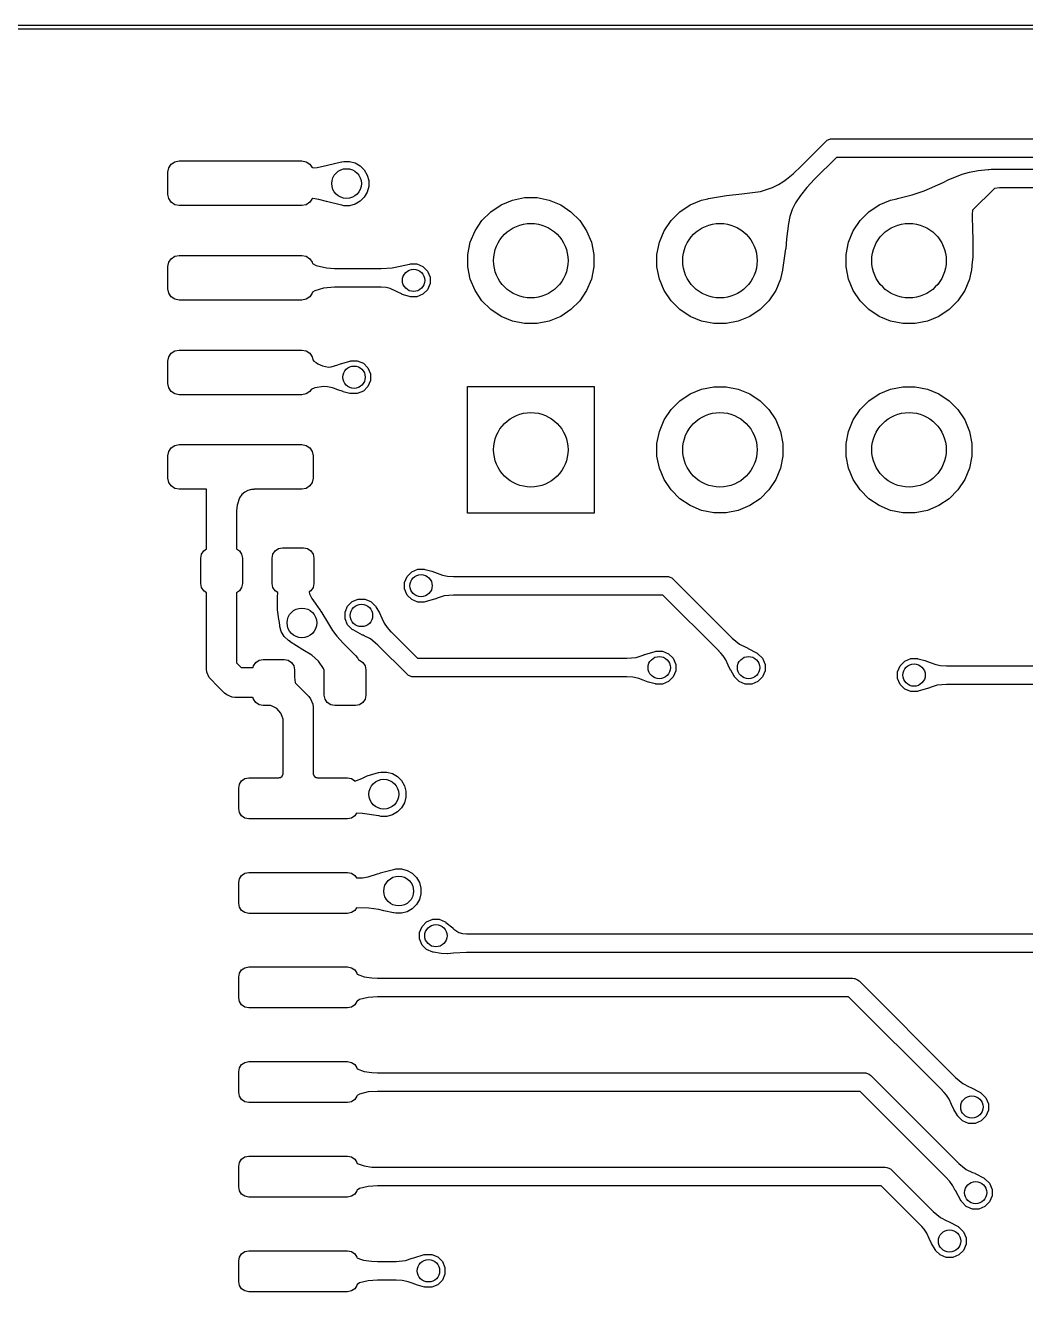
# Model space of a CAD drawing. Extents: x 89 to 178, y -115 to -57.
# Drawn here: x 138.38 to 151.82, y -73.98 to -56.97 of the extents above; entities that cross this region are included whole.
import ezdxf

# ---------------------------------------------------------------- set-up
doc = ezdxf.new("R2010")
doc.units = 0
doc.layers.add('BLACK', color=7, linetype='CONTINUOUS')

msp = doc.modelspace()

# ---------------------------------------------------------------- linework, layer by layer
at = {"layer": 'BLACK', "linetype": 'CONTINUOUS'}
for p, q in [((97.5, -56.975), (169.5, -56.975)), ((169.47582, -57.025), (97.524182, -57.025)), ((148.809662, -58.863561), (149.138612, -58.534612)), ((149.138612, -58.534612), (149.157548, -58.519071)), ((149.157548, -58.519071), (149.157554, -58.519066)), ((149.157554, -58.519066), (149.189548, -58.505814)), ((149.189548, -58.505814), (149.202613, -58.500402)), ((149.202613, -58.500402), (149.202614, -58.500402)), ((149.202614, -58.500402), (149.227, -58.498)), ((149.227, -58.498), (166.122998, -58.498)), ((140.343934, -58.838934), (140.392597, -58.806418)), ((140.392597, -58.806418), (140.45, -58.795)), ((140.45, -58.795), (142.1, -58.795)), ((142.1, -58.795), (142.157403, -58.806418)), ((142.157403, -58.806418), (142.206066, -58.838934)), ((142.443611, -58.852699), (142.629705, -58.808555)), ((142.629705, -58.808555), (142.635192, -58.809439)), ((142.635192, -58.809439), (142.660842, -58.802567)), ((142.660842, -58.802567), (142.739158, -58.802567)), ((142.739158, -58.802567), (142.814805, -58.822836)), ((142.814805, -58.822836), (142.882628, -58.861994)), ((149.278776, -58.748), (148.986453, -59.040322)), ((166.071222, -58.748), (149.278776, -58.748)), ((140.3, -58.945), (140.311418, -58.887597)), ((140.3, -59.245), (140.3, -58.945)), ((140.311418, -58.887597), (140.343934, -58.838934)), ((142.206066, -58.838934), (142.234234, -58.881091)), ((142.234234, -58.881091), (142.250468, -58.886826)), ((142.250468, -58.886826), (142.305673, -58.883708)), ((142.305673, -58.883708), (142.443611, -58.852699)), ((142.882628, -58.861994), (142.938006, -58.917372)), ((142.938006, -58.917372), (142.977164, -58.985195)), ((142.977164, -58.985195), (142.997433, -59.060842)), ((148.607596, -59.041121), (148.697253, -58.968942)), ((148.697253, -58.968942), (148.808878, -58.863859)), ((148.808878, -58.863859), (148.809662, -58.863561)), ((150.782383, -59.05083), (150.969917, -58.97446)), ((150.969917, -58.97446), (150.971209, -58.974023)), ((150.971209, -58.974023), (151.068892, -58.947329)), ((151.068892, -58.947329), (151.069831, -58.947116)), ((151.069831, -58.947116), (151.182799, -58.926522)), ((151.182799, -58.926522), (151.183723, -58.926392)), ((151.183723, -58.926392), (151.319608, -58.912845)), ((151.319608, -58.912845), (151.320417, -58.912793)), ((151.320417, -58.912793), (151.327335, -58.912587)), ((151.327335, -58.912587), (151.332613, -58.910402)), ((151.332613, -58.910402), (151.332614, -58.910402)), ((151.332614, -58.910402), (151.357, -58.908)), ((151.357, -58.908), (164.032998, -58.908)), ((142.997433, -59.139158), (142.977164, -59.214805)), ((142.997433, -59.060842), (142.997433, -59.139158)), ((148.261259, -59.205824), (148.42106, -59.154727)), ((148.42106, -59.154727), (148.503352, -59.112347)), ((148.503352, -59.112347), (148.560427, -59.074759)), ((148.560427, -59.074759), (148.590019, -59.055272)), ((148.590019, -59.055272), (148.607596, -59.041121)), ((148.881373, -59.152385), (148.795209, -59.25932)), ((148.986137, -59.041121), (148.881373, -59.152385)), ((148.986453, -59.040322), (148.986137, -59.041121)), ((150.460206, -59.197658), (150.712359, -59.084891)), ((150.712359, -59.084891), (150.781696, -59.051137)), ((150.781696, -59.051137), (150.782383, -59.05083)), ((151.401997, -59.164779), (151.107835, -59.458941)), ((151.47149, -59.158905), (151.401997, -59.164779)), ((151.473438, -59.158), (151.47149, -59.158905)), ((163.973144, -59.158), (151.473438, -59.158)), ((140.311418, -59.302403), (140.3, -59.245)), ((140.343934, -59.351066), (140.311418, -59.302403)), ((142.234736, -59.308157), (142.206066, -59.351066)), ((142.248124, -59.301612), (142.234736, -59.308157)), ((142.326788, -59.312852), (142.248124, -59.301612)), ((142.326803, -59.312855), (142.326788, -59.312852)), ((142.430219, -59.340639), (142.326803, -59.312855)), ((142.430378, -59.340681), (142.430219, -59.340639)), ((142.629564, -59.391214), (142.430378, -59.340681)), ((142.882628, -59.338006), (142.814805, -59.377164)), ((142.938006, -59.282628), (142.882628, -59.338006)), ((142.977164, -59.214805), (142.938006, -59.282628)), ((144.774313, -59.385367), (144.928258, -59.321601)), ((144.928258, -59.321601), (145.091685, -59.289093)), ((145.091685, -59.289093), (145.258315, -59.289093)), ((145.258315, -59.289093), (145.421742, -59.321601)), ((145.421742, -59.321601), (145.575687, -59.385367)), ((147.314313, -59.385367), (147.468258, -59.321601)), ((147.468258, -59.321601), (147.553225, -59.304699)), ((147.553225, -59.304699), (147.553279, -59.304434)), ((147.553279, -59.304434), (147.56073, -59.299467)), ((147.56073, -59.299467), (147.561109, -59.299398)), ((147.561109, -59.299398), (147.802656, -59.260252)), ((147.802656, -59.260252), (147.803235, -59.260174)), ((147.803235, -59.260174), (148.007224, -59.238699)), ((148.007224, -59.238699), (148.261259, -59.205824)), ((148.795202, -59.25933), (148.731478, -59.357349)), ((148.795209, -59.25932), (148.795202, -59.25933)), ((149.854313, -59.385367), (150.008258, -59.321601)), ((150.008258, -59.321601), (150.092873, -59.304769)), ((150.092873, -59.304769), (150.093111, -59.303584)), ((150.093111, -59.303584), (150.100108, -59.298716)), ((150.100108, -59.298716), (150.295322, -59.252015)), ((150.295322, -59.252015), (150.460206, -59.197658)), ((140.392597, -59.383582), (140.343934, -59.351066)), ((140.45, -59.395), (140.392597, -59.383582)), ((142.1, -59.395), (140.45, -59.395)), ((142.157403, -59.383582), (142.1, -59.395)), ((142.206066, -59.351066), (142.157403, -59.383582)), ((142.630121, -59.391341), (142.629564, -59.391214)), ((142.634736, -59.390438), (142.630121, -59.391341)), ((142.660842, -59.397433), (142.634736, -59.390438)), ((142.739158, -59.397433), (142.660842, -59.397433)), ((142.814805, -59.377164), (142.739158, -59.397433)), ((144.517941, -59.595766), (144.635766, -59.477941)), ((144.635766, -59.477941), (144.774313, -59.385367)), ((145.575687, -59.385367), (145.714234, -59.477941)), ((145.714234, -59.477941), (145.832059, -59.595766)), ((147.057941, -59.595766), (147.175766, -59.477941)), ((147.175766, -59.477941), (147.314313, -59.385367)), ((148.686232, -59.450163), (148.655535, -59.541428)), ((148.731478, -59.357349), (148.686232, -59.450163)), ((149.597941, -59.595766), (149.715766, -59.477941)), ((149.715766, -59.477941), (149.854313, -59.385367)), ((151.107835, -59.458941), (151.102961, -59.508694)), ((151.102961, -59.508694), (151.108926, -59.743595)), ((144.425367, -59.734313), (144.517941, -59.595766)), ((145.832059, -59.595766), (145.924633, -59.734313)), ((146.965367, -59.734313), (147.057941, -59.595766)), ((148.635447, -59.634816), (148.611297, -59.842798)), ((148.655535, -59.541428), (148.635447, -59.634816)), ((149.505367, -59.734313), (149.597941, -59.595766)), ((144.361601, -59.888258), (144.425367, -59.734313)), ((145.924633, -59.734313), (145.988399, -59.888258)), ((146.901601, -59.888258), (146.965367, -59.734313)), ((148.611297, -59.842798), (148.598212, -59.975273)), ((149.441601, -59.888258), (149.505367, -59.734313)), ((151.108926, -59.743595), (151.112796, -59.820814)), ((151.112796, -59.820814), (151.112811, -59.82132)), ((151.112811, -59.82132), (151.114598, -60.081579)), ((144.329093, -60.051685), (144.361601, -59.888258)), ((145.988399, -59.888258), (146.020907, -60.051685)), ((146.869093, -60.051685), (146.901601, -59.888258)), ((148.598136, -59.975884), (148.550507, -60.288736)), ((148.598212, -59.975273), (148.598136, -59.975884)), ((149.409093, -60.051685), (149.441601, -59.888258)), ((140.3, -60.215), (140.311418, -60.157597)), ((140.311418, -60.157597), (140.343934, -60.108934)), ((140.343934, -60.108934), (140.392597, -60.076418)), ((140.392597, -60.076418), (140.45, -60.065)), ((140.45, -60.065), (142.1, -60.065)), ((142.1, -60.065), (142.157403, -60.076418)), ((142.157403, -60.076418), (142.206066, -60.108934)), ((142.206066, -60.108934), (142.238582, -60.157597)), ((142.238582, -60.157597), (142.24189, -60.174229)), ((142.24189, -60.174229), (142.290423, -60.198525)), ((143.420101, -60.209846), (143.544459, -60.181936)), ((143.544459, -60.181936), (143.548219, -60.182589)), ((143.548219, -60.182589), (143.556105, -60.179323)), ((143.556105, -60.179323), (143.643895, -60.179323)), ((143.643895, -60.179323), (143.725003, -60.212919)), ((144.329093, -60.218315), (144.329093, -60.051685)), ((146.020907, -60.051685), (146.020907, -60.218315)), ((146.869093, -60.218315), (146.869093, -60.051685)), ((149.409093, -60.218315), (149.409093, -60.051685)), ((151.114516, -60.083038), (151.100907, -60.197695)), ((151.100907, -60.197695), (151.100907, -60.218315)), ((151.114598, -60.081579), (151.114516, -60.083038)), ((140.3, -60.515), (140.3, -60.215)), ((142.290423, -60.198525), (142.429914, -60.232316)), ((142.429914, -60.232316), (142.539047, -60.239299)), ((142.539047, -60.239299), (142.540474, -60.24)), ((142.540474, -60.24), (143.164217, -60.24)), ((143.164217, -60.24), (143.165449, -60.239454)), ((143.165449, -60.239454), (143.310179, -60.232356)), ((143.310179, -60.232356), (143.420101, -60.209846)), ((143.725003, -60.212919), (143.787081, -60.274997)), ((143.787081, -60.274997), (143.820677, -60.356105)), ((143.820677, -60.356105), (143.820677, -60.443895)), ((144.361601, -60.381742), (144.329093, -60.218315)), ((146.020907, -60.218315), (145.988399, -60.381742)), ((146.901601, -60.381742), (146.869093, -60.218315)), ((148.545349, -60.296528), (148.528399, -60.381742)), ((148.545874, -60.296399), (148.545349, -60.296528)), ((148.550507, -60.288736), (148.545874, -60.296399)), ((149.441601, -60.381742), (149.409093, -60.218315)), ((151.085418, -60.296178), (151.068399, -60.381742)), ((151.085779, -60.296077), (151.085418, -60.296178)), ((151.090157, -60.288265), (151.085779, -60.296077)), ((151.094838, -60.248823), (151.090157, -60.288265)), ((151.100907, -60.218315), (151.094838, -60.248823)), ((140.311418, -60.572403), (140.3, -60.515)), ((142.387752, -60.504363), (142.271624, -60.539462)), ((142.387757, -60.504362), (142.387752, -60.504363)), ((142.38776, -60.504362), (142.387757, -60.504362)), ((142.539332, -60.490944), (142.38776, -60.504362)), ((142.541354, -60.49), (142.539332, -60.490944)), ((143.163905, -60.49), (142.541354, -60.49)), ((143.165298, -60.490681), (143.163905, -60.49)), ((143.229236, -60.49465), (143.165298, -60.490681)), ((143.285563, -60.507199), (143.229236, -60.49465)), ((143.372461, -60.549001), (143.285563, -60.507199)), ((143.787081, -60.525003), (143.725003, -60.587081)), ((143.820677, -60.443895), (143.787081, -60.525003)), ((144.425367, -60.535687), (144.361601, -60.381742)), ((144.517941, -60.674234), (144.425367, -60.535687)), ((145.924633, -60.535687), (145.832059, -60.674234)), ((145.988399, -60.381742), (145.924633, -60.535687)), ((146.965367, -60.535687), (146.901601, -60.381742)), ((147.057941, -60.674234), (146.965367, -60.535687)), ((148.464633, -60.535687), (148.372059, -60.674234)), ((148.528399, -60.381742), (148.464633, -60.535687)), ((149.505367, -60.535687), (149.441601, -60.381742)), ((149.597941, -60.674234), (149.505367, -60.535687)), ((151.004633, -60.535687), (150.912059, -60.674234)), ((151.068399, -60.381742), (151.004633, -60.535687)), ((140.343934, -60.621066), (140.311418, -60.572403)), ((140.392597, -60.653582), (140.343934, -60.621066)), ((140.45, -60.665), (140.392597, -60.653582)), ((142.1, -60.665), (140.45, -60.665)), ((142.157403, -60.653582), (142.1, -60.665)), ((142.206066, -60.621066), (142.157403, -60.653582)), ((142.238582, -60.572403), (142.206066, -60.621066)), ((142.241062, -60.559932), (142.238582, -60.572403)), ((142.271621, -60.539463), (142.241062, -60.559932)), ((142.271624, -60.539462), (142.271621, -60.539463)), ((143.444949, -60.586941), (143.372461, -60.549001)), ((143.446996, -60.587777), (143.444949, -60.586941)), ((143.54382, -60.616972), (143.446996, -60.587777)), ((143.544866, -60.617235), (143.54382, -60.616972)), ((143.546859, -60.616847), (143.544866, -60.617235)), ((143.556105, -60.620677), (143.546859, -60.616847)), ((143.643895, -60.620677), (143.556105, -60.620677)), ((143.725003, -60.587081), (143.643895, -60.620677)), ((144.635766, -60.792059), (144.517941, -60.674234)), ((145.832059, -60.674234), (145.714234, -60.792059)), ((147.175766, -60.792059), (147.057941, -60.674234)), ((148.372059, -60.674234), (148.254234, -60.792059)), ((149.715766, -60.792059), (149.597941, -60.674234)), ((150.912059, -60.674234), (150.794234, -60.792059)), ((144.774313, -60.884633), (144.635766, -60.792059)), ((145.714234, -60.792059), (145.575687, -60.884633)), ((147.314313, -60.884633), (147.175766, -60.792059)), ((148.254234, -60.792059), (148.115687, -60.884633)), ((149.854313, -60.884633), (149.715766, -60.792059)), ((150.794234, -60.792059), (150.655687, -60.884633)), ((144.928258, -60.948399), (144.774313, -60.884633)), ((145.091685, -60.980907), (144.928258, -60.948399)), ((145.258315, -60.980907), (145.091685, -60.980907)), ((145.421742, -60.948399), (145.258315, -60.980907)), ((145.575687, -60.884633), (145.421742, -60.948399)), ((147.468258, -60.948399), (147.314313, -60.884633)), ((147.631685, -60.980907), (147.468258, -60.948399)), ((147.798315, -60.980907), (147.631685, -60.980907)), ((147.961742, -60.948399), (147.798315, -60.980907)), ((148.115687, -60.884633), (147.961742, -60.948399)), ((150.008258, -60.948399), (149.854313, -60.884633)), ((150.171685, -60.980907), (150.008258, -60.948399)), ((150.338315, -60.980907), (150.171685, -60.980907)), ((150.501742, -60.948399), (150.338315, -60.980907)), ((150.655687, -60.884633), (150.501742, -60.948399)), ((140.311418, -61.427597), (140.343934, -61.378934)), ((140.343934, -61.378934), (140.392597, -61.346418)), ((140.392597, -61.346418), (140.45, -61.335)), ((140.45, -61.335), (142.1, -61.335)), ((142.1, -61.335), (142.157403, -61.346418)), ((142.157403, -61.346418), (142.206066, -61.378934)), ((142.206066, -61.378934), (142.238582, -61.427597)), ((140.3, -61.485), (140.311418, -61.427597)), ((140.3, -61.785), (140.3, -61.485)), ((142.238582, -61.427597), (142.24617, -61.465747)), ((142.24617, -61.465747), (142.26037, -61.483001)), ((142.26037, -61.483001), (142.290068, -61.504311)), ((142.290068, -61.504311), (142.312951, -61.520733)), ((142.312951, -61.520733), (142.312952, -61.520733)), ((142.312952, -61.520733), (142.312953, -61.520734)), ((142.312953, -61.520734), (142.374414, -61.547055)), ((142.374414, -61.547055), (142.45572, -61.565743)), ((142.491628, -61.562466), (142.582696, -61.531994)), ((142.582696, -61.531994), (142.603215, -61.523827)), ((142.603215, -61.523827), (142.604263, -61.523467)), ((142.604263, -61.523467), (142.743907, -61.482869)), ((142.743907, -61.482869), (142.746779, -61.483185)), ((142.746779, -61.483185), (142.756105, -61.479323)), ((142.756105, -61.479323), (142.843895, -61.479323)), ((142.843895, -61.479323), (142.925003, -61.512919)), ((142.925003, -61.512919), (142.987081, -61.574997)), ((142.45572, -61.565743), (142.491628, -61.562466)), ((142.987081, -61.574997), (143.020677, -61.656105)), ((143.020677, -61.656105), (143.020677, -61.743895)), ((140.311418, -61.842403), (140.3, -61.785)), ((140.343934, -61.891066), (140.311418, -61.842403)), ((140.392597, -61.923582), (140.343934, -61.891066)), ((142.206066, -61.891066), (142.157403, -61.923582)), ((142.22329, -61.865287), (142.206066, -61.891066)), ((142.273641, -61.843686), (142.22329, -61.865287)), ((142.273647, -61.843684), (142.273641, -61.843686)), ((142.396007, -61.827135), (142.273647, -61.843684)), ((142.444708, -61.829632), (142.396007, -61.827135)), ((142.509744, -61.842055), (142.444708, -61.829632)), ((142.509748, -61.842056), (142.509744, -61.842055)), ((142.509752, -61.842057), (142.509748, -61.842056)), ((142.525283, -61.847581), (142.509752, -61.842057)), ((142.582674, -61.867997), (142.525283, -61.847581)), ((142.653177, -61.894197), (142.582674, -61.867997)), ((142.654345, -61.894563), (142.653177, -61.894197)), ((142.744185, -61.917618), (142.654345, -61.894563)), ((142.925003, -61.887081), (142.843895, -61.920677)), ((142.987081, -61.825003), (142.925003, -61.887081)), ((143.020677, -61.743895), (142.987081, -61.825003)), ((144.325, -63.525), (144.325, -61.825)), ((144.325, -61.825), (146.025, -61.825)), ((146.025, -61.825), (146.025, -63.525)), ((147.314313, -61.925367), (147.468258, -61.861601)), ((147.468258, -61.861601), (147.631685, -61.829093)), ((147.631685, -61.829093), (147.798315, -61.829093)), ((147.798315, -61.829093), (147.961742, -61.861601)), ((147.961742, -61.861601), (148.115687, -61.925367)), ((149.854313, -61.925367), (150.008258, -61.861601)), ((150.008258, -61.861601), (150.171685, -61.829093)), ((150.171685, -61.829093), (150.338315, -61.829093)), ((150.338315, -61.829093), (150.501742, -61.861601)), ((150.501742, -61.861601), (150.655687, -61.925367)), ((140.45, -61.935), (140.392597, -61.923582)), ((142.1, -61.935), (140.45, -61.935)), ((142.157403, -61.923582), (142.1, -61.935)), ((142.744761, -61.91775), (142.744185, -61.917618)), ((142.747672, -61.917183), (142.744761, -61.91775)), ((142.756105, -61.920677), (142.747672, -61.917183)), ((142.843895, -61.920677), (142.756105, -61.920677)), ((147.057941, -62.135766), (147.175766, -62.017941)), ((147.175766, -62.017941), (147.314313, -61.925367)), ((148.115687, -61.925367), (148.254234, -62.017941)), ((148.254234, -62.017941), (148.372059, -62.135766)), ((149.597941, -62.135766), (149.715766, -62.017941)), ((149.715766, -62.017941), (149.854313, -61.925367)), ((150.655687, -61.925367), (150.794234, -62.017941)), ((150.794234, -62.017941), (150.912059, -62.135766)), ((146.965367, -62.274313), (147.057941, -62.135766)), ((148.372059, -62.135766), (148.464633, -62.274313)), ((149.505367, -62.274313), (149.597941, -62.135766)), ((150.912059, -62.135766), (151.004633, -62.274313)), ((146.901601, -62.428258), (146.965367, -62.274313)), ((148.464633, -62.274313), (148.528399, -62.428258)), ((149.441601, -62.428258), (149.505367, -62.274313)), ((151.004633, -62.274313), (151.068399, -62.428258)), ((146.869093, -62.591685), (146.901601, -62.428258)), ((148.528399, -62.428258), (148.560907, -62.591685)), ((149.409093, -62.591685), (149.441601, -62.428258)), ((151.068399, -62.428258), (151.100907, -62.591685)), ((140.3, -62.755), (140.311418, -62.697597)), ((140.311418, -62.697597), (140.343934, -62.648934)), ((140.343934, -62.648934), (140.392597, -62.616418)), ((140.392597, -62.616418), (140.45, -62.605)), ((140.45, -62.605), (142.1, -62.605)), ((142.1, -62.605), (142.157403, -62.616418)), ((142.157403, -62.616418), (142.206066, -62.648934)), ((142.206066, -62.648934), (142.238582, -62.697597)), ((142.238582, -62.697597), (142.25, -62.755)), ((146.869093, -62.758315), (146.869093, -62.591685)), ((148.560907, -62.591685), (148.560907, -62.758315)), ((149.409093, -62.758315), (149.409093, -62.591685)), ((151.100907, -62.591685), (151.100907, -62.758315)), ((140.3, -63.055), (140.3, -62.755)), ((142.25, -62.755), (142.25, -63.055)), ((146.901601, -62.921742), (146.869093, -62.758315)), ((148.560907, -62.758315), (148.528399, -62.921742)), ((149.441601, -62.921742), (149.409093, -62.758315)), ((151.100907, -62.758315), (151.068399, -62.921742)), ((140.311418, -63.112403), (140.3, -63.055)), ((142.25, -63.055), (142.238582, -63.112403)), ((146.965367, -63.075687), (146.901601, -62.921742)), ((147.057941, -63.214234), (146.965367, -63.075687)), ((148.464633, -63.075687), (148.372059, -63.214234)), ((148.528399, -62.921742), (148.464633, -63.075687)), ((149.505367, -63.075687), (149.441601, -62.921742)), ((149.597941, -63.214234), (149.505367, -63.075687)), ((151.004633, -63.075687), (150.912059, -63.214234)), ((151.068399, -62.921742), (151.004633, -63.075687)), ((140.343934, -63.161066), (140.311418, -63.112403)), ((140.392597, -63.193582), (140.343934, -63.161066)), ((140.45, -63.205), (140.392597, -63.193582)), ((140.82, -63.205), (140.45, -63.205)), ((140.82, -64.004949), (140.82, -63.205)), ((141.331348, -63.242227), (141.29113, -63.276627)), ((141.33135, -63.242225), (141.331348, -63.242227)), ((141.373355, -63.221275), (141.33135, -63.242225)), ((141.373359, -63.221273), (141.373355, -63.221275)), ((141.424585, -63.20841), (141.373359, -63.221273)), ((141.453224, -63.2064), (141.424585, -63.20841)), ((141.457363, -63.205), (141.453224, -63.2064)), ((142.1, -63.205), (141.457363, -63.205)), ((142.157403, -63.193582), (142.1, -63.205)), ((142.206066, -63.161066), (142.157403, -63.193582)), ((142.238582, -63.112403), (142.206066, -63.161066)), ((147.175766, -63.332059), (147.057941, -63.214234)), ((148.372059, -63.214234), (148.254234, -63.332059)), ((149.715766, -63.332059), (149.597941, -63.214234)), ((150.912059, -63.214234), (150.794234, -63.332059)), ((141.227722, -63.416577), (141.220933, -63.494318)), ((141.261771, -63.317922), (141.227722, -63.416577)), ((141.261773, -63.317919), (141.261771, -63.317922)), ((141.29113, -63.276627), (141.261773, -63.317919)), ((147.314313, -63.424633), (147.175766, -63.332059)), ((147.468258, -63.488399), (147.314313, -63.424633)), ((148.115687, -63.424633), (147.961742, -63.488399)), ((148.254234, -63.332059), (148.115687, -63.424633)), ((149.854313, -63.424633), (149.715766, -63.332059)), ((150.008258, -63.488399), (149.854313, -63.424633)), ((150.655687, -63.424633), (150.501742, -63.488399)), ((150.794234, -63.332059), (150.655687, -63.424633)), ((141.220933, -63.494318), (141.22, -63.49611)), ((141.22, -63.49611), (141.22, -64.004949)), ((146.025, -63.525), (144.325, -63.525)), ((147.631685, -63.520907), (147.468258, -63.488399)), ((147.798315, -63.520907), (147.631685, -63.520907)), ((147.961742, -63.488399), (147.798315, -63.520907)), ((150.171685, -63.520907), (150.008258, -63.488399)), ((150.338315, -63.520907), (150.171685, -63.520907)), ((150.501742, -63.488399), (150.338315, -63.520907)), ((140.74, -64.13), (140.750657, -64.076424)), ((140.750657, -64.076424), (140.781005, -64.031005)), ((140.781005, -64.031005), (140.82, -64.004949)), ((141.22, -64.004949), (141.258995, -64.031005)), ((141.258995, -64.031005), (141.289343, -64.076424)), ((141.289343, -64.076424), (141.3, -64.13)), ((141.7, -64.13), (141.710657, -64.076424)), ((141.710657, -64.076424), (141.741005, -64.031005)), ((141.741005, -64.031005), (141.786424, -64.000657)), ((141.786424, -64.000657), (141.84, -63.99)), ((141.84, -63.99), (142.12, -63.99)), ((142.12, -63.99), (142.173576, -64.000657)), ((142.173576, -64.000657), (142.218995, -64.031005)), ((142.218995, -64.031005), (142.249343, -64.076424)), ((142.249343, -64.076424), (142.26, -64.13)), ((140.74, -64.47), (140.74, -64.13)), ((141.3, -64.13), (141.3, -64.47)), ((141.7, -64.47), (141.7, -64.13)), ((142.26, -64.13), (142.26, -64.47)), ((143.479323, -64.456105), (143.512919, -64.374997)), ((143.512919, -64.374997), (143.574997, -64.312919)), ((143.574997, -64.312919), (143.656105, -64.279323)), ((143.656105, -64.279323), (143.743895, -64.279323)), ((143.743895, -64.279323), (143.752325, -64.282815)), ((143.752325, -64.282815), (143.755238, -64.282249)), ((143.755238, -64.282249), (143.755791, -64.282375)), ((143.755791, -64.282375), (143.845672, -64.30544)), ((143.845672, -64.30544), (143.846805, -64.305795)), ((143.846805, -64.305795), (143.917303, -64.331993)), ((143.917303, -64.331993), (143.990248, -64.357943)), ((143.990248, -64.357943), (143.990252, -64.357943)), ((143.990252, -64.357943), (143.990253, -64.357944)), ((143.990253, -64.357944), (144.055291, -64.370367)), ((144.055291, -64.370367), (144.055293, -64.370367)), ((144.055293, -64.370367), (144.055298, -64.370368)), ((144.055298, -64.370368), (144.134576, -64.374431)), ((144.134576, -64.374431), (144.135772, -64.375)), ((144.135772, -64.375), (147, -64.375)), ((147, -64.375), (147.024386, -64.377402)), ((147.024386, -64.377402), (147.024387, -64.377402)), ((147.024387, -64.377402), (147.033623, -64.381228)), ((147.033623, -64.381228), (147.069446, -64.396066)), ((147.069446, -64.396066), (147.069451, -64.396071)), ((147.069451, -64.396071), (147.088388, -64.411612)), ((147.088388, -64.411612), (147.879301, -65.202525)), ((140.750657, -64.523576), (140.74, -64.47)), ((140.781005, -64.568995), (140.750657, -64.523576)), ((140.82, -64.59505), (140.781005, -64.568995)), ((140.82, -65.62), (140.82, -64.59505)), ((141.258995, -64.568995), (141.22, -64.59505)), ((141.22, -64.59505), (141.22, -65.537158)), ((141.289343, -64.523576), (141.258995, -64.568995)), ((141.3, -64.47), (141.289343, -64.523576)), ((141.710657, -64.523576), (141.7, -64.47)), ((141.741005, -64.568995), (141.710657, -64.523576)), ((141.775396, -64.591974), (141.741005, -64.568995)), ((141.773608, -64.654431), (141.775396, -64.591974)), ((142.218995, -64.568995), (142.196821, -64.58381)), ((142.196821, -64.58381), (142.203305, -64.611037)), ((142.203305, -64.611037), (142.225488, -64.65433)), ((142.249343, -64.523576), (142.218995, -64.568995)), ((142.26, -64.47), (142.249343, -64.523576)), ((143.479323, -64.543895), (143.479323, -64.456105)), ((143.512919, -64.625003), (143.479323, -64.543895)), ((141.771554, -64.822779), (141.773608, -64.654431)), ((142.225488, -64.65433), (142.234075, -64.671087)), ((142.234075, -64.671087), (142.279028, -64.734367)), ((142.279028, -64.734367), (142.342475, -64.823538)), ((142.679323, -64.856105), (142.712919, -64.774997)), ((142.712919, -64.774997), (142.774997, -64.712919)), ((142.774997, -64.712919), (142.856105, -64.679323)), ((142.856105, -64.679323), (142.943895, -64.679323)), ((142.943895, -64.679323), (143.025003, -64.712919)), ((143.025003, -64.712919), (143.087081, -64.774997)), ((143.087081, -64.774997), (143.090573, -64.783428)), ((143.090573, -64.783428), (143.093032, -64.785087)), ((143.093032, -64.785087), (143.093346, -64.785588)), ((143.093346, -64.785588), (143.140568, -64.865414)), ((143.574997, -64.687081), (143.512919, -64.625003)), ((143.656105, -64.720677), (143.574997, -64.687081)), ((143.743895, -64.720677), (143.656105, -64.720677)), ((143.753222, -64.716813), (143.743895, -64.720677)), ((143.756093, -64.71713), (143.753222, -64.716813)), ((143.89573, -64.676532), (143.756093, -64.71713)), ((143.896789, -64.676168), (143.89573, -64.676532)), ((143.917293, -64.668009), (143.896789, -64.676168)), ((143.917336, -64.667993), (143.917293, -64.668009)), ((144.008366, -64.637534), (143.917336, -64.667993)), ((144.135041, -64.62597), (144.008366, -64.637534)), ((144.13711, -64.625), (144.135041, -64.62597)), ((146.948224, -64.625), (144.13711, -64.625)), ((147.703474, -65.38025), (146.948224, -64.625)), ((141.771674, -64.824606), (141.771554, -64.822779)), ((141.780528, -64.885363), (141.771674, -64.824606)), ((141.783843, -64.919018), (141.780528, -64.885363)), ((141.786295, -64.924939), (141.783843, -64.919018)), ((141.796409, -64.994336), (141.786295, -64.924939)), ((142.342475, -64.823538), (142.343075, -64.826152)), ((142.343075, -64.826152), (142.351416, -64.840599)), ((142.351416, -64.840599), (142.3555, -64.843348)), ((142.3555, -64.843348), (142.355757, -64.843752)), ((142.355757, -64.843752), (142.458924, -65.013996)), ((142.679323, -64.943895), (142.679323, -64.856105)), ((142.712919, -65.025003), (142.679323, -64.943895)), ((143.140568, -64.865414), (143.141135, -64.866498)), ((143.141135, -64.866498), (143.172466, -64.934884)), ((143.172466, -64.934884), (143.205684, -65.004785)), ((141.802567, -65.036589), (141.796409, -64.994336)), ((141.802567, -65.039158), (141.802567, -65.036589)), ((141.803387, -65.042221), (141.802567, -65.039158)), ((141.803993, -65.046374), (141.803387, -65.042221)), ((141.804088, -65.046932), (141.803993, -65.046374)), ((141.80503, -65.048352), (141.804088, -65.046932)), ((141.822836, -65.114805), (141.80503, -65.048352)), ((141.861994, -65.182628), (141.822836, -65.114805)), ((142.458924, -65.013996), (142.511608, -65.103179)), ((142.511608, -65.103179), (142.569379, -65.179802)), ((142.774997, -65.087081), (142.712919, -65.025003)), ((142.784323, -65.090944), (142.774997, -65.087081)), ((142.78613, -65.093198), (142.784323, -65.090944)), ((142.913577, -65.163231), (142.78613, -65.093198)), ((143.205684, -65.004785), (143.205689, -65.004792)), ((143.205689, -65.004792), (143.242892, -65.059564)), ((143.242892, -65.059564), (143.242894, -65.059566)), ((143.242894, -65.059566), (143.242896, -65.059569)), ((143.242896, -65.059569), (143.26694, -65.08621)), ((143.26694, -65.08621), (143.296081, -65.1185)), ((143.296081, -65.1185), (143.296524, -65.119748)), ((143.296524, -65.119748), (143.651777, -65.475)), ((141.917372, -65.238006), (141.861994, -65.182628)), ((141.94054, -65.251382), (141.917372, -65.238006)), ((141.943752, -65.255757), (141.94054, -65.251382)), ((142.11396, -65.358901), (141.943752, -65.255757)), ((142.569379, -65.179802), (142.653908, -65.270503)), ((142.653908, -65.270503), (142.654243, -65.271401)), ((142.654243, -65.271401), (142.821421, -65.438579)), ((142.914584, -65.163723), (142.913577, -65.163231)), ((142.920358, -65.166209), (142.914584, -65.163723)), ((142.934857, -65.172454), (142.920358, -65.166209)), ((142.934865, -65.172458), (142.934857, -65.172454)), ((143.020796, -65.2153), (142.934865, -65.172458)), ((143.020797, -65.215301), (143.020796, -65.2153)), ((143.020799, -65.215302), (143.020797, -65.215301)), ((143.090212, -65.273102), (143.020799, -65.215302)), ((143.118544, -65.296694), (143.090212, -65.273102)), ((143.120696, -65.297472), (143.118544, -65.296694)), ((143.511611, -65.688388), (143.120696, -65.297472)), ((147.879301, -65.202525), (147.881455, -65.203305)), ((147.881455, -65.203305), (147.9792, -65.284697)), ((147.9792, -65.284697), (148.065141, -65.327545)), ((142.11396, -65.358902), (142.11396, -65.358901)), ((142.113996, -65.358924), (142.11396, -65.358902)), ((142.231506, -65.43128), (142.113996, -65.358924)), ((142.23151, -65.431284), (142.231506, -65.43128)), ((142.231513, -65.431286), (142.23151, -65.431284)), ((142.324435, -65.513525), (142.231513, -65.431286)), ((142.821421, -65.438579), (142.846294, -65.468886)), ((142.846294, -65.468886), (142.858185, -65.497595)), ((146.464958, -65.474029), (146.591628, -65.462466)), ((146.591628, -65.462466), (146.682696, -65.431994)), ((146.682696, -65.431994), (146.703215, -65.423827)), ((146.703215, -65.423827), (146.704263, -65.423467)), ((146.704263, -65.423467), (146.843907, -65.382869)), ((146.843907, -65.382869), (146.846779, -65.383185)), ((146.846779, -65.383185), (146.856105, -65.379323)), ((146.856105, -65.379323), (146.943895, -65.379323)), ((146.943895, -65.379323), (147.025003, -65.412919)), ((147.025003, -65.412919), (147.087081, -65.474997)), ((147.703918, -65.381499), (147.703474, -65.38025)), ((147.726752, -65.406801), (147.703918, -65.381499)), ((147.757103, -65.440431), (147.726752, -65.406801)), ((147.757104, -65.440433), (147.757103, -65.440431)), ((147.757106, -65.440435), (147.757104, -65.440433)), ((147.794311, -65.495206), (147.757106, -65.440435)), ((148.065141, -65.327545), (148.08542, -65.336278)), ((148.08542, -65.336278), (148.086421, -65.336767)), ((148.086421, -65.336767), (148.213869, -65.406801)), ((148.213869, -65.406801), (148.215675, -65.409055)), ((148.215675, -65.409055), (148.225003, -65.412919)), ((148.225003, -65.412919), (148.287081, -65.474997)), ((140.823843, -65.659018), (140.82, -65.62)), ((141.22, -65.537158), (141.241421, -65.558579)), ((141.241421, -65.558579), (141.282842, -65.6)), ((141.282842, -65.6), (141.445967, -65.6)), ((141.445967, -65.6), (141.450657, -65.576424)), ((141.450657, -65.576424), (141.481005, -65.531005)), ((141.481005, -65.531005), (141.526424, -65.500657)), ((141.526424, -65.500657), (141.58, -65.49)), ((141.58, -65.49), (141.86, -65.49)), ((141.86, -65.49), (141.913576, -65.500657)), ((141.913576, -65.500657), (141.958995, -65.531005)), ((141.958995, -65.531005), (141.989343, -65.576424)), ((141.989343, -65.576424), (142, -65.63)), ((142, -65.63), (142, -65.725514)), ((142.39172, -65.612322), (142.324435, -65.513525)), ((142.391721, -65.612325), (142.39172, -65.612322)), ((142.4, -65.632426), (142.391721, -65.612325)), ((142.4, -65.97), (142.4, -65.632426)), ((142.858185, -65.497595), (142.873576, -65.500657)), ((142.873576, -65.500657), (142.918995, -65.531005)), ((142.918995, -65.531005), (142.949343, -65.576424)), ((142.949343, -65.576424), (142.96, -65.63)), ((142.96, -65.63), (142.96, -65.97)), ((143.651777, -65.475), (146.462887, -65.475)), ((146.462887, -65.475), (146.464958, -65.474029)), ((147.087081, -65.474997), (147.120677, -65.556105)), ((147.120677, -65.556105), (147.120677, -65.643895)), ((147.794315, -65.495213), (147.794311, -65.495206)), ((147.827532, -65.565113), (147.794315, -65.495213)), ((147.858863, -65.6335), (147.827532, -65.565113)), ((147.85943, -65.634584), (147.858863, -65.6335)), ((147.906653, -65.714411), (147.85943, -65.634584)), ((148.287081, -65.474997), (148.320677, -65.556105)), ((148.320677, -65.556105), (148.320677, -65.643895)), ((150.102323, -65.656101), (150.135919, -65.574993)), ((150.135919, -65.574993), (150.197997, -65.512915)), ((150.197997, -65.512915), (150.279105, -65.479319)), ((150.279105, -65.479319), (150.366895, -65.479319)), ((150.366895, -65.479319), (150.375325, -65.482811)), ((150.375325, -65.482811), (150.378238, -65.482245)), ((150.378238, -65.482245), (150.378791, -65.482371)), ((150.378791, -65.482371), (150.468672, -65.505436)), ((150.468672, -65.505436), (150.469805, -65.505791)), ((150.469805, -65.505791), (150.540303, -65.531989)), ((150.540303, -65.531989), (150.613248, -65.557939)), ((150.613248, -65.557939), (150.613252, -65.557939)), ((150.613252, -65.557939), (150.613253, -65.55794)), ((150.613253, -65.55794), (150.678291, -65.570363)), ((150.678291, -65.570363), (150.678293, -65.570363)), ((150.678293, -65.570363), (150.678298, -65.570364)), ((150.678298, -65.570364), (150.757576, -65.574427)), ((150.757576, -65.574427), (150.758772, -65.574996)), ((150.758772, -65.574996), (152.362887, -65.574996)), ((140.853706, -65.731114), (140.823843, -65.659018)), ((140.878579, -65.761421), (140.853706, -65.731114)), ((140.958579, -65.841421), (140.878579, -65.761421)), ((142, -65.725514), (142.001005, -65.726745)), ((142.001005, -65.726745), (142.001439, -65.728924)), ((142.001439, -65.728924), (142.008758, -65.800571)), ((142.008758, -65.800571), (142.008759, -65.800573)), ((142.008759, -65.800573), (142.011695, -65.808853)), ((142.011695, -65.808853), (142.191421, -65.988578)), ((143.530553, -65.703933), (143.511611, -65.688388)), ((143.530554, -65.703934), (143.530553, -65.703933)), ((143.546136, -65.710388), (143.530554, -65.703934)), ((143.575613, -65.722598), (143.546136, -65.710388)), ((143.575614, -65.722598), (143.575613, -65.722598)), ((143.6, -65.725), (143.575614, -65.722598)), ((146.46423, -65.725), (143.6, -65.725)), ((146.465424, -65.725568), (146.46423, -65.725)), ((146.544708, -65.729632), (146.465424, -65.725568)), ((146.609744, -65.742055), (146.544708, -65.729632)), ((146.609748, -65.742056), (146.609744, -65.742055)), ((146.609752, -65.742057), (146.609748, -65.742056)), ((146.625283, -65.747581), (146.609752, -65.742057)), ((146.682674, -65.767997), (146.625283, -65.747581)), ((146.753177, -65.794197), (146.682674, -65.767997)), ((146.754345, -65.794563), (146.753177, -65.794197)), ((146.844185, -65.817618), (146.754345, -65.794563)), ((147.025003, -65.787081), (146.943895, -65.820677)), ((147.087081, -65.725003), (147.025003, -65.787081)), ((147.120677, -65.643895), (147.087081, -65.725003)), ((147.906967, -65.714912), (147.906653, -65.714411)), ((147.909426, -65.71657), (147.906967, -65.714912)), ((147.912919, -65.725003), (147.909426, -65.71657)), ((147.974997, -65.787081), (147.912919, -65.725003)), ((148.056105, -65.820677), (147.974997, -65.787081)), ((148.225003, -65.787081), (148.143895, -65.820677)), ((148.287081, -65.725003), (148.225003, -65.787081)), ((148.320677, -65.643895), (148.287081, -65.725003)), ((150.102323, -65.743891), (150.102323, -65.656101)), ((150.135919, -65.824999), (150.102323, -65.743891)), ((141.058578, -65.941421), (140.958579, -65.841421)), ((141.088886, -65.966294), (141.058578, -65.941421)), ((141.160982, -65.996157), (141.088886, -65.966294)), ((142.410657, -66.023576), (142.4, -65.97)), ((142.96, -65.97), (142.949343, -66.023576)), ((146.844761, -65.81775), (146.844185, -65.817618)), ((146.847672, -65.817183), (146.844761, -65.81775)), ((146.856105, -65.820677), (146.847672, -65.817183)), ((146.943895, -65.820677), (146.856105, -65.820677)), ((148.143895, -65.820677), (148.056105, -65.820677)), ((150.197997, -65.887077), (150.135919, -65.824999)), ((150.279105, -65.920673), (150.197997, -65.887077)), ((150.366895, -65.920673), (150.279105, -65.920673)), ((150.376222, -65.916809), (150.366895, -65.920673)), ((150.379093, -65.917126), (150.376222, -65.916809)), ((150.51873, -65.876528), (150.379093, -65.917126)), ((150.519789, -65.876164), (150.51873, -65.876528)), ((150.540293, -65.868005), (150.519789, -65.876164)), ((150.540336, -65.867989), (150.540293, -65.868005)), ((150.631366, -65.83753), (150.540336, -65.867989)), ((150.758041, -65.825966), (150.631366, -65.83753)), ((150.76011, -65.824996), (150.758041, -65.825966)), ((152.36423, -65.824996), (150.76011, -65.824996)), ((141.2, -66), (141.160982, -65.996157)), ((141.433574, -66), (141.2, -66)), ((141.448807, -66.014276), (141.433574, -66)), ((141.450657, -66.023576), (141.448807, -66.014276)), ((141.481005, -66.068995), (141.450657, -66.023576)), ((141.526424, -66.099343), (141.481005, -66.068995)), ((141.58, -66.11), (141.526424, -66.099343)), ((141.676428, -66.11), (141.58, -66.11)), ((141.693199, -66.112151), (141.676428, -66.11)), ((141.6932, -66.112151), (141.693199, -66.112151)), ((141.693202, -66.112152), (141.6932, -66.112151)), ((141.764312, -66.147422), (141.693202, -66.112152)), ((141.8147, -66.210094), (141.764312, -66.147422)), ((142.191421, -65.988578), (142.216294, -66.018886)), ((142.216294, -66.018886), (142.246157, -66.090982)), ((142.246157, -66.090982), (142.25, -66.13)), ((142.25, -66.13), (142.25, -67.030211)), ((142.441005, -66.068995), (142.410657, -66.023576)), ((142.486424, -66.099343), (142.441005, -66.068995)), ((142.54, -66.11), (142.486424, -66.099343)), ((142.82, -66.11), (142.54, -66.11)), ((142.873576, -66.099343), (142.82, -66.11)), ((142.918995, -66.068995), (142.873576, -66.099343)), ((142.949343, -66.023576), (142.918995, -66.068995)), ((141.833756, -66.257703), (141.8147, -66.210094)), ((141.847061, -66.290941), (141.833756, -66.257703)), ((141.84965, -66.294866), (141.847061, -66.290941)), ((141.85, -66.29501), (141.84965, -66.294866)), ((141.85, -67.027306), (141.85, -66.29501)), ((141.25, -67.2175), (141.260467, -67.164881)), ((141.260467, -67.164881), (141.290273, -67.120273)), ((141.290273, -67.120273), (141.334881, -67.090467)), ((141.334881, -67.090467), (141.3875, -67.08)), ((141.3875, -67.08), (141.790993, -67.08)), ((141.790993, -67.08), (141.791147, -67.079629)), ((141.791147, -67.079629), (141.797542, -67.076367)), ((141.797542, -67.076367), (141.810262, -67.074317)), ((141.810262, -67.074317), (141.835259, -67.05858)), ((141.835259, -67.05858), (141.85, -67.027306)), ((142.25, -67.030211), (142.268462, -67.06199)), ((142.268462, -67.06199), (142.292405, -67.075249)), ((142.292405, -67.075249), (142.301978, -67.076644)), ((142.301978, -67.076644), (142.307609, -67.08)), ((142.307609, -67.08), (142.7125, -67.08)), ((142.7125, -67.08), (142.765119, -67.090467)), ((142.765119, -67.090467), (142.809727, -67.120273)), ((142.809727, -67.120273), (142.812319, -67.124153)), ((142.812319, -67.124153), (142.902386, -67.087903)), ((142.902386, -67.087903), (142.974512, -67.054968)), ((142.974512, -67.054968), (142.976059, -67.054391)), ((142.976059, -67.054391), (143.129236, -67.009361)), ((143.129236, -67.009361), (143.1337, -67.009839)), ((143.1337, -67.009839), (143.160842, -67.002567)), ((143.160842, -67.002567), (143.239158, -67.002567)), ((143.239158, -67.002567), (143.314805, -67.022836)), ((143.314805, -67.022836), (143.382628, -67.061994)), ((143.382628, -67.061994), (143.438006, -67.117372)), ((143.438006, -67.117372), (143.477164, -67.185195)), ((141.25, -67.4925), (141.25, -67.2175)), ((143.477164, -67.185195), (143.497433, -67.260842)), ((143.497433, -67.339158), (143.477164, -67.414805)), ((143.497433, -67.260842), (143.497433, -67.339158)), ((141.260467, -67.545119), (141.25, -67.4925)), ((143.438006, -67.482628), (143.382628, -67.538006)), ((143.477164, -67.414805), (143.438006, -67.482628)), ((141.290273, -67.589727), (141.260467, -67.545119)), ((141.334881, -67.619533), (141.290273, -67.589727)), ((141.3875, -67.63), (141.334881, -67.619533)), ((142.7125, -67.63), (141.3875, -67.63)), ((142.765119, -67.619533), (142.7125, -67.63)), ((142.809727, -67.589727), (142.765119, -67.619533)), ((142.832251, -67.556017), (142.809727, -67.589727)), ((142.914642, -67.557628), (142.832251, -67.556017)), ((143.130371, -67.592444), (142.914642, -67.557628)), ((143.136928, -67.591025), (143.130371, -67.592444)), ((143.160842, -67.597433), (143.136928, -67.591025)), ((143.239158, -67.597433), (143.160842, -67.597433)), ((143.314805, -67.577164), (143.239158, -67.597433)), ((143.382628, -67.538006), (143.314805, -67.577164)), ((141.334881, -68.360467), (141.3875, -68.35)), ((141.3875, -68.35), (142.7125, -68.35)), ((142.7125, -68.35), (142.765119, -68.360467)), ((143.114546, -68.371277), (143.150374, -68.358164)), ((143.150374, -68.358164), (143.151249, -68.357884)), ((143.151249, -68.357884), (143.329395, -68.309073)), ((143.329395, -68.309073), (143.334269, -68.309686)), ((143.334269, -68.309686), (143.360842, -68.302567)), ((143.360842, -68.302567), (143.439158, -68.302567)), ((143.439158, -68.302567), (143.514805, -68.322836)), ((143.514805, -68.322836), (143.582628, -68.361994)), ((141.25, -68.4875), (141.260467, -68.434881)), ((141.25, -68.7625), (141.25, -68.4875)), ((141.260467, -68.434881), (141.290273, -68.390273)), ((141.290273, -68.390273), (141.334881, -68.360467)), ((142.765119, -68.360467), (142.809727, -68.390273)), ((142.809727, -68.390273), (142.832239, -68.423966)), ((142.832239, -68.423966), (142.91167, -68.420865)), ((142.91167, -68.420865), (142.990988, -68.409495)), ((142.990988, -68.409495), (143.114546, -68.371277)), ((143.582628, -68.361994), (143.638006, -68.417372)), ((143.638006, -68.417372), (143.677164, -68.485195)), ((143.677164, -68.485195), (143.697433, -68.560842)), ((143.697433, -68.639158), (143.677164, -68.714805)), ((143.697433, -68.560842), (143.697433, -68.639158)), ((141.260467, -68.815119), (141.25, -68.7625)), ((141.290273, -68.859727), (141.260467, -68.815119)), ((141.334881, -68.889533), (141.290273, -68.859727)), ((142.809727, -68.859727), (142.765119, -68.889533)), ((142.832411, -68.825777), (142.809727, -68.859727)), ((142.998591, -68.830627), (142.832411, -68.825777)), ((143.130933, -68.85001), (142.998591, -68.830627)), ((143.130947, -68.850012), (143.130933, -68.85001)), ((143.130954, -68.850014), (143.130947, -68.850012)), ((143.1998, -68.864604), (143.130954, -68.850014)), ((143.199802, -68.864591), (143.1998, -68.864604)), ((143.19983, -68.86461), (143.199802, -68.864591)), ((143.329945, -68.891824), (143.19983, -68.86461)), ((143.582628, -68.838006), (143.514805, -68.877164)), ((143.638006, -68.782628), (143.582628, -68.838006)), ((143.677164, -68.714805), (143.638006, -68.782628)), ((141.3875, -68.9), (141.334881, -68.889533)), ((142.7125, -68.9), (141.3875, -68.9)), ((142.765119, -68.889533), (142.7125, -68.9)), ((143.33002, -68.89184), (143.329945, -68.891824)), ((143.33577, -68.890715), (143.33002, -68.89184)), ((143.360842, -68.897433), (143.33577, -68.890715)), ((143.439158, -68.897433), (143.360842, -68.897433)), ((143.514805, -68.877164), (143.439158, -68.897433)), ((143.712919, -69.074997), (143.774997, -69.012919)), ((143.774997, -69.012919), (143.856105, -68.979323)), ((143.856105, -68.979323), (143.943895, -68.979323)), ((143.943895, -68.979323), (144.025003, -69.012919)), ((144.025003, -69.012919), (144.032109, -69.020025)), ((144.032109, -69.020025), (144.034056, -69.02042)), ((144.034056, -69.02042), (144.034938, -69.021077)), ((144.034938, -69.021077), (144.126495, -69.096255)), ((143.679323, -69.156105), (143.712919, -69.074997)), ((143.679323, -69.243895), (143.679323, -69.156105)), ((144.126495, -69.096255), (144.127072, -69.096762)), ((144.127072, -69.096762), (144.141781, -69.110641)), ((144.141781, -69.110641), (144.206599, -69.156286)), ((144.206599, -69.156286), (144.254991, -69.170161)), ((144.254991, -69.170161), (144.311576, -69.17422)), ((144.311576, -69.17422), (144.313133, -69.175)), ((144.313133, -69.175), (157.742999, -69.175)), ((143.712919, -69.325003), (143.679323, -69.243895)), ((143.774997, -69.387081), (143.712919, -69.325003)), ((143.856105, -69.420677), (143.774997, -69.387081)), ((143.86501, -69.420677), (143.856105, -69.420677)), ((143.868089, -69.422558), (143.86501, -69.420677)), ((143.969838, -69.438536), (143.868089, -69.422558)), ((143.971199, -69.438669), (143.969838, -69.438536)), ((144.051951, -69.441802), (143.971199, -69.438669)), ((144.053314, -69.441776), (144.051951, -69.441802)), ((144.134258, -69.435468), (144.053314, -69.441776)), ((144.311388, -69.425614), (144.134258, -69.435468)), ((144.312761, -69.425), (144.311388, -69.425614)), ((157.835998, -69.425), (144.312761, -69.425)), ((141.25, -69.7575), (141.260467, -69.704881)), ((141.260467, -69.704881), (141.290273, -69.660273)), ((141.290273, -69.660273), (141.334881, -69.630467)), ((141.334881, -69.630467), (141.3875, -69.62)), ((141.3875, -69.62), (142.7125, -69.62)), ((142.7125, -69.62), (142.765119, -69.630467)), ((142.765119, -69.630467), (142.809727, -69.660273)), ((142.809727, -69.660273), (142.839533, -69.704881)), ((142.839533, -69.704881), (142.841965, -69.717107)), ((142.841965, -69.717107), (142.933998, -69.752066)), ((141.25, -70.0325), (141.25, -69.7575)), ((142.933998, -69.752066), (143.038428, -69.767133)), ((143.038428, -69.767133), (143.113687, -69.769625)), ((143.113687, -69.769625), (143.114514, -69.77)), ((143.114514, -69.77), (149.495, -69.77)), ((149.495, -69.77), (149.519386, -69.772402)), ((149.519386, -69.772402), (149.519387, -69.772402)), ((149.519387, -69.772402), (149.525666, -69.775003)), ((149.525666, -69.775003), (149.564446, -69.791066)), ((149.564446, -69.791066), (149.564451, -69.791071)), ((149.564451, -69.791071), (149.583388, -69.806612)), ((149.583388, -69.806612), (150.879303, -71.102526)), ((141.260467, -70.085119), (141.25, -70.0325)), ((142.875216, -70.056033), (142.841193, -70.07677)), ((142.988289, -70.028075), (142.875216, -70.056033)), ((142.988293, -70.028075), (142.988289, -70.028075)), ((143.11399, -70.02065), (142.988293, -70.028075)), ((143.115437, -70.02), (143.11399, -70.02065)), ((149.443224, -70.02), (143.115437, -70.02)), ((150.703474, -71.280251), (149.443224, -70.02)), ((141.290273, -70.129727), (141.260467, -70.085119)), ((141.334881, -70.159533), (141.290273, -70.129727)), ((141.3875, -70.17), (141.334881, -70.159533)), ((142.7125, -70.17), (141.3875, -70.17)), ((142.765119, -70.159533), (142.7125, -70.17)), ((142.809727, -70.129727), (142.765119, -70.159533)), ((142.839533, -70.085119), (142.809727, -70.129727)), ((142.841193, -70.07677), (142.839533, -70.085119)), ((141.290273, -70.930273), (141.334881, -70.900467)), ((141.334881, -70.900467), (141.3875, -70.89)), ((141.3875, -70.89), (142.7125, -70.89)), ((142.7125, -70.89), (142.765119, -70.900467)), ((142.765119, -70.900467), (142.809727, -70.930273)), ((141.25, -71.0275), (141.260467, -70.974881)), ((141.25, -71.3025), (141.25, -71.0275)), ((141.260467, -70.974881), (141.290273, -70.930273)), ((142.809727, -70.930273), (142.839533, -70.974881)), ((142.839533, -70.974881), (142.841965, -70.987107)), ((142.841965, -70.987107), (142.933998, -71.022066)), ((142.933998, -71.022066), (143.038428, -71.037133)), ((143.038428, -71.037133), (143.113687, -71.039625)), ((143.113687, -71.039625), (143.114514, -71.04)), ((143.114514, -71.04), (149.651827, -71.04)), ((149.651827, -71.04), (149.676213, -71.042402)), ((149.676213, -71.042402), (149.676214, -71.042402)), ((149.676214, -71.042402), (149.684941, -71.046017)), ((149.684941, -71.046017), (149.721273, -71.061066)), ((149.721273, -71.061066), (149.721278, -71.061071)), ((149.721278, -71.061071), (149.740215, -71.076612)), ((149.740215, -71.076612), (150.922486, -72.258883)), ((150.879303, -71.102526), (150.881455, -71.103305)), ((150.881455, -71.103305), (150.9792, -71.184697)), ((150.9792, -71.184697), (151.065141, -71.227545)), ((151.065141, -71.227545), (151.08542, -71.236278)), ((151.08542, -71.236278), (151.086421, -71.236767)), ((151.086421, -71.236767), (151.213869, -71.306801)), ((141.260467, -71.355119), (141.25, -71.3025)), ((141.290273, -71.399727), (141.260467, -71.355119)), ((141.334881, -71.429533), (141.290273, -71.399727)), ((142.809727, -71.399727), (142.765119, -71.429533)), ((142.839533, -71.355119), (142.809727, -71.399727)), ((142.841193, -71.34677), (142.839533, -71.355119)), ((142.875216, -71.326033), (142.841193, -71.34677)), ((142.988289, -71.298075), (142.875216, -71.326033)), ((142.988293, -71.298075), (142.988289, -71.298075)), ((143.11399, -71.29065), (142.988293, -71.298075)), ((143.115437, -71.29), (143.11399, -71.29065)), ((149.600051, -71.29), (143.115437, -71.29)), ((150.746962, -72.436911), (149.600051, -71.29)), ((150.703918, -71.281499), (150.703474, -71.280251)), ((150.726752, -71.306801), (150.703918, -71.281499)), ((150.757103, -71.340431), (150.726752, -71.306801)), ((150.757104, -71.340433), (150.757103, -71.340431)), ((150.757106, -71.340435), (150.757104, -71.340433)), ((150.794311, -71.395206), (150.757106, -71.340435)), ((150.794315, -71.395213), (150.794311, -71.395206)), ((150.827532, -71.465113), (150.794315, -71.395213)), ((151.213869, -71.306801), (151.215675, -71.309055)), ((151.215675, -71.309055), (151.225003, -71.312919)), ((151.225003, -71.312919), (151.287081, -71.374997)), ((151.287081, -71.374997), (151.320677, -71.456105)), ((141.3875, -71.44), (141.334881, -71.429533)), ((142.7125, -71.44), (141.3875, -71.44)), ((142.765119, -71.429533), (142.7125, -71.44)), ((150.858863, -71.5335), (150.827532, -71.465113)), ((150.85943, -71.534584), (150.858863, -71.5335)), ((150.906653, -71.614411), (150.85943, -71.534584)), ((151.320677, -71.543895), (151.287081, -71.625003)), ((151.320677, -71.456105), (151.320677, -71.543895)), ((150.906967, -71.614912), (150.906653, -71.614411)), ((150.909426, -71.61657), (150.906967, -71.614912)), ((150.912919, -71.625003), (150.909426, -71.61657)), ((150.974997, -71.687081), (150.912919, -71.625003)), ((151.056105, -71.720677), (150.974997, -71.687081)), ((151.143895, -71.720677), (151.056105, -71.720677)), ((151.225003, -71.687081), (151.143895, -71.720677)), ((151.287081, -71.625003), (151.225003, -71.687081)), ((141.25, -72.2975), (141.260467, -72.244881)), ((141.260467, -72.244881), (141.290273, -72.200273)), ((141.290273, -72.200273), (141.334881, -72.170467)), ((141.334881, -72.170467), (141.3875, -72.16)), ((141.3875, -72.16), (142.7125, -72.16)), ((142.7125, -72.16), (142.765119, -72.170467)), ((142.765119, -72.170467), (142.809727, -72.200273)), ((142.809727, -72.200273), (142.839533, -72.244881)), ((142.839533, -72.244881), (142.841965, -72.257107)), ((142.841965, -72.257107), (142.933998, -72.292066)), ((150.922486, -72.258883), (150.924851, -72.259724)), ((150.924851, -72.259724), (150.972554, -72.298553)), ((141.25, -72.5725), (141.25, -72.2975)), ((142.933998, -72.292066), (143.038428, -72.307133)), ((143.038428, -72.307133), (143.113687, -72.309625)), ((143.113687, -72.309625), (143.114514, -72.31)), ((143.114514, -72.31), (149.935, -72.31)), ((149.935, -72.31), (149.959386, -72.312402)), ((149.959386, -72.312402), (149.959387, -72.312402)), ((149.959387, -72.312402), (149.970801, -72.31713)), ((149.970801, -72.31713), (150.004446, -72.331066)), ((150.004446, -72.331066), (150.004451, -72.331071)), ((150.004451, -72.331071), (150.023388, -72.346612)), ((150.023388, -72.346612), (150.579302, -72.902526)), ((150.747385, -72.438088), (150.746962, -72.436911)), ((150.805244, -72.501758), (150.747385, -72.438088)), ((150.972554, -72.298553), (151.022298, -72.339043)), ((151.022298, -72.339043), (151.108864, -72.378558)), ((151.108864, -72.378558), (151.140283, -72.390824)), ((151.140283, -72.390824), (151.141771, -72.391405)), ((151.141771, -72.391405), (151.143055, -72.391998)), ((151.143055, -72.391998), (151.263708, -72.456848)), ((141.260467, -72.625119), (141.25, -72.5725)), ((142.875216, -72.596033), (142.841193, -72.61677)), ((142.988289, -72.568075), (142.875216, -72.596033)), ((142.988293, -72.568075), (142.988289, -72.568075)), ((143.11399, -72.56065), (142.988293, -72.568075)), ((143.115437, -72.56), (143.11399, -72.56065)), ((149.883224, -72.56), (143.115437, -72.56)), ((150.403474, -73.080251), (149.883224, -72.56)), ((150.805246, -72.50176), (150.805244, -72.501758)), ((150.805247, -72.501762), (150.805246, -72.50176)), ((150.844958, -72.559132), (150.805247, -72.501762)), ((150.844959, -72.559134), (150.844958, -72.559132)), ((150.844963, -72.55914), (150.844959, -72.559134)), ((150.877281, -72.622277), (150.844963, -72.55914)), ((151.263708, -72.456848), (151.265426, -72.458952)), ((151.265426, -72.458952), (151.275003, -72.462919)), ((151.275003, -72.462919), (151.337081, -72.524997)), ((151.337081, -72.524997), (151.370677, -72.606105)), ((151.370677, -72.606105), (151.370677, -72.693895)), ((141.290273, -72.669727), (141.260467, -72.625119)), ((141.334881, -72.699533), (141.290273, -72.669727)), ((141.3875, -72.71), (141.334881, -72.699533)), ((142.7125, -72.71), (141.3875, -72.71)), ((142.765119, -72.699533), (142.7125, -72.71)), ((142.809727, -72.669727), (142.765119, -72.699533)), ((142.839533, -72.625119), (142.809727, -72.669727)), ((142.841193, -72.61677), (142.839533, -72.625119)), ((150.877488, -72.622664), (150.877281, -72.622277)), ((150.956766, -72.764031), (150.877488, -72.622664)), ((150.957207, -72.764753), (150.956766, -72.764031)), ((150.959241, -72.766125), (150.957207, -72.764753)), ((150.962919, -72.775003), (150.959241, -72.766125)), ((151.024997, -72.837081), (150.962919, -72.775003)), ((151.337081, -72.775003), (151.275003, -72.837081)), ((151.370677, -72.693895), (151.337081, -72.775003)), ((150.579302, -72.902526), (150.581455, -72.903305)), ((150.581455, -72.903305), (150.6792, -72.984697)), ((151.106105, -72.870677), (151.024997, -72.837081)), ((151.193895, -72.870677), (151.106105, -72.870677)), ((151.275003, -72.837081), (151.193895, -72.870677)), ((150.403918, -73.081499), (150.403474, -73.080251)), ((150.426752, -73.106801), (150.403918, -73.081499)), ((150.457103, -73.140431), (150.426752, -73.106801)), ((150.6792, -72.984697), (150.765141, -73.027545)), ((150.765141, -73.027545), (150.78542, -73.036278)), ((150.78542, -73.036278), (150.786421, -73.036767)), ((150.786421, -73.036767), (150.913869, -73.106801)), ((150.913869, -73.106801), (150.915675, -73.109055)), ((150.915675, -73.109055), (150.925003, -73.112919)), ((150.925003, -73.112919), (150.987081, -73.174997)), ((150.457104, -73.140433), (150.457103, -73.140431)), ((150.457106, -73.140435), (150.457104, -73.140433)), ((150.494311, -73.195206), (150.457106, -73.140435)), ((150.494315, -73.195213), (150.494311, -73.195206)), ((150.527532, -73.265113), (150.494315, -73.195213)), ((150.558863, -73.3335), (150.527532, -73.265113)), ((150.987081, -73.174997), (151.020677, -73.256105)), ((151.020677, -73.256105), (151.020677, -73.343895)), ((141.290273, -73.470273), (141.334881, -73.440467)), ((141.334881, -73.440467), (141.3875, -73.43)), ((141.3875, -73.43), (142.7125, -73.43)), ((142.7125, -73.43), (142.765119, -73.440467)), ((142.765119, -73.440467), (142.809727, -73.470273)), ((150.55943, -73.334584), (150.558863, -73.3335)), ((150.606653, -73.414411), (150.55943, -73.334584)), ((150.606967, -73.414912), (150.606653, -73.414411)), ((150.609426, -73.41657), (150.606967, -73.414912)), ((150.612919, -73.425003), (150.609426, -73.41657)), ((150.674997, -73.487081), (150.612919, -73.425003)), ((150.987081, -73.425003), (150.925003, -73.487081)), ((151.020677, -73.343895), (150.987081, -73.425003)), ((141.25, -73.5675), (141.260467, -73.514881)), ((141.25, -73.8425), (141.25, -73.5675)), ((141.260467, -73.514881), (141.290273, -73.470273)), ((142.809727, -73.470273), (142.839533, -73.514881)), ((142.839533, -73.514881), (142.841394, -73.524239)), ((142.841394, -73.524239), (142.872312, -73.540061)), ((142.872312, -73.540061), (142.872314, -73.540061)), ((142.872314, -73.540061), (142.872315, -73.540062)), ((142.872315, -73.540062), (142.872318, -73.540063)), ((142.872318, -73.540063), (142.924948, -73.556394)), ((142.924948, -73.556394), (142.92495, -73.556394)), ((142.92495, -73.556394), (142.924956, -73.556396)), ((142.924956, -73.556396), (143.034215, -73.572228)), ((143.034215, -73.572228), (143.113658, -73.574653)), ((143.113658, -73.574653), (143.114428, -73.575)), ((143.114428, -73.575), (143.362887, -73.575)), ((143.362887, -73.575), (143.364958, -73.574029)), ((143.364958, -73.574029), (143.491628, -73.562466)), ((143.491628, -73.562466), (143.582696, -73.531994)), ((143.582696, -73.531994), (143.603215, -73.523827)), ((143.603215, -73.523827), (143.604263, -73.523467)), ((143.604263, -73.523467), (143.743907, -73.482869)), ((143.743907, -73.482869), (143.746779, -73.483185)), ((143.746779, -73.483185), (143.756105, -73.479323)), ((143.756105, -73.479323), (143.843895, -73.479323)), ((143.843895, -73.479323), (143.925003, -73.512919)), ((143.925003, -73.512919), (143.987081, -73.574997)), ((143.987081, -73.574997), (144.020677, -73.656105)), ((150.756105, -73.520677), (150.674997, -73.487081)), ((150.843895, -73.520677), (150.756105, -73.520677)), ((150.925003, -73.487081), (150.843895, -73.520677)), ((144.020677, -73.743895), (143.987081, -73.825003)), ((144.020677, -73.656105), (144.020677, -73.743895)), ((141.260467, -73.895119), (141.25, -73.8425)), ((141.290273, -73.939727), (141.260467, -73.895119)), ((141.334881, -73.969533), (141.290273, -73.939727)), ((141.3875, -73.98), (141.334881, -73.969533)), ((142.765119, -73.969533), (142.7125, -73.98)), ((142.809727, -73.939727), (142.765119, -73.969533)), ((142.839533, -73.895119), (142.809727, -73.939727)), ((142.841677, -73.884338), (142.839533, -73.895119)), ((142.875151, -73.863279), (142.841677, -73.884338)), ((142.987422, -73.83401), (142.875151, -73.863279)), ((143.114065, -73.825716), (142.987422, -73.83401)), ((143.115645, -73.825), (143.114065, -73.825716)), ((143.36423, -73.825), (143.115645, -73.825)), ((143.365424, -73.825568), (143.36423, -73.825)), ((143.444708, -73.829632), (143.365424, -73.825568)), ((143.509744, -73.842055), (143.444708, -73.829632)), ((143.509748, -73.842056), (143.509744, -73.842055)), ((143.509752, -73.842057), (143.509748, -73.842056)), ((143.525283, -73.847581), (143.509752, -73.842057)), ((143.582674, -73.867997), (143.525283, -73.847581)), ((143.653177, -73.894197), (143.582674, -73.867997)), ((143.654345, -73.894563), (143.653177, -73.894197)), ((143.744185, -73.917618), (143.654345, -73.894563)), ((143.744761, -73.91775), (143.744185, -73.917618)), ((143.747672, -73.917183), (143.744761, -73.91775)), ((143.756105, -73.920677), (143.747672, -73.917183)), ((143.843895, -73.920677), (143.756105, -73.920677)), ((143.925003, -73.887081), (143.843895, -73.920677)), ((143.987081, -73.825003), (143.925003, -73.887081)), ((142.7125, -73.98), (141.3875, -73.98))]:
    msp.add_line(p, q, dxfattribs=at)
at = {"layer": 'BLACK'}
for centre, radius in [((142.7, -59.1), 0.2), ((145.175, -60.135), 0.5), ((145.175, -60.135), 0.5), ((147.715, -60.135), 0.5), ((147.715, -60.135), 0.5), ((150.255, -60.135), 0.5), ((150.255, -60.135), 0.5), ((143.6, -60.4), 0.15), ((142.8, -61.7), 0.15), ((145.175, -62.675), 0.5), ((145.175, -62.675), 0.5), ((147.715, -62.675), 0.5), ((147.715, -62.675), 0.5), ((150.255, -62.675), 0.5), ((150.255, -62.675), 0.5), ((143.7, -64.5), 0.15), ((142.9, -64.9), 0.15), ((142.1, -65), 0.2), ((146.9, -65.6), 0.15), ((148.1, -65.6), 0.15), ((150.323, -65.699996), 0.15), ((143.2, -67.3), 0.2), ((143.4, -68.6), 0.2), ((143.9, -69.2), 0.15), ((151.1, -71.5), 0.15), ((151.15, -72.65), 0.15), ((150.8, -73.3), 0.15), ((143.8, -73.7), 0.15)]:
    msp.add_circle(centre, radius, dxfattribs=at)
at = {"layer": 'WHITE'}
for centre, radius in [((142.7, -59.1), 0.2), ((145.175, -60.135), 0.5), ((147.715, -60.135), 0.5), ((150.255, -60.135), 0.5), ((143.6, -60.4), 0.15), ((142.8, -61.7), 0.15), ((145.175, -62.675), 0.5), ((147.715, -62.675), 0.5), ((150.255, -62.675), 0.5), ((143.7, -64.5), 0.15), ((142.9, -64.9), 0.15), ((142.1, -65), 0.2), ((146.9, -65.6), 0.15), ((148.1, -65.6), 0.15), ((150.323, -65.699996), 0.15), ((143.2, -67.3), 0.2), ((143.4, -68.6), 0.2), ((143.9, -69.2), 0.15), ((151.1, -71.5), 0.15), ((151.15, -72.65), 0.15), ((150.8, -73.3), 0.15), ((143.8, -73.7), 0.15)]:
    msp.add_circle(centre, radius, dxfattribs=at)

doc.saveas('drawing.dxf')
